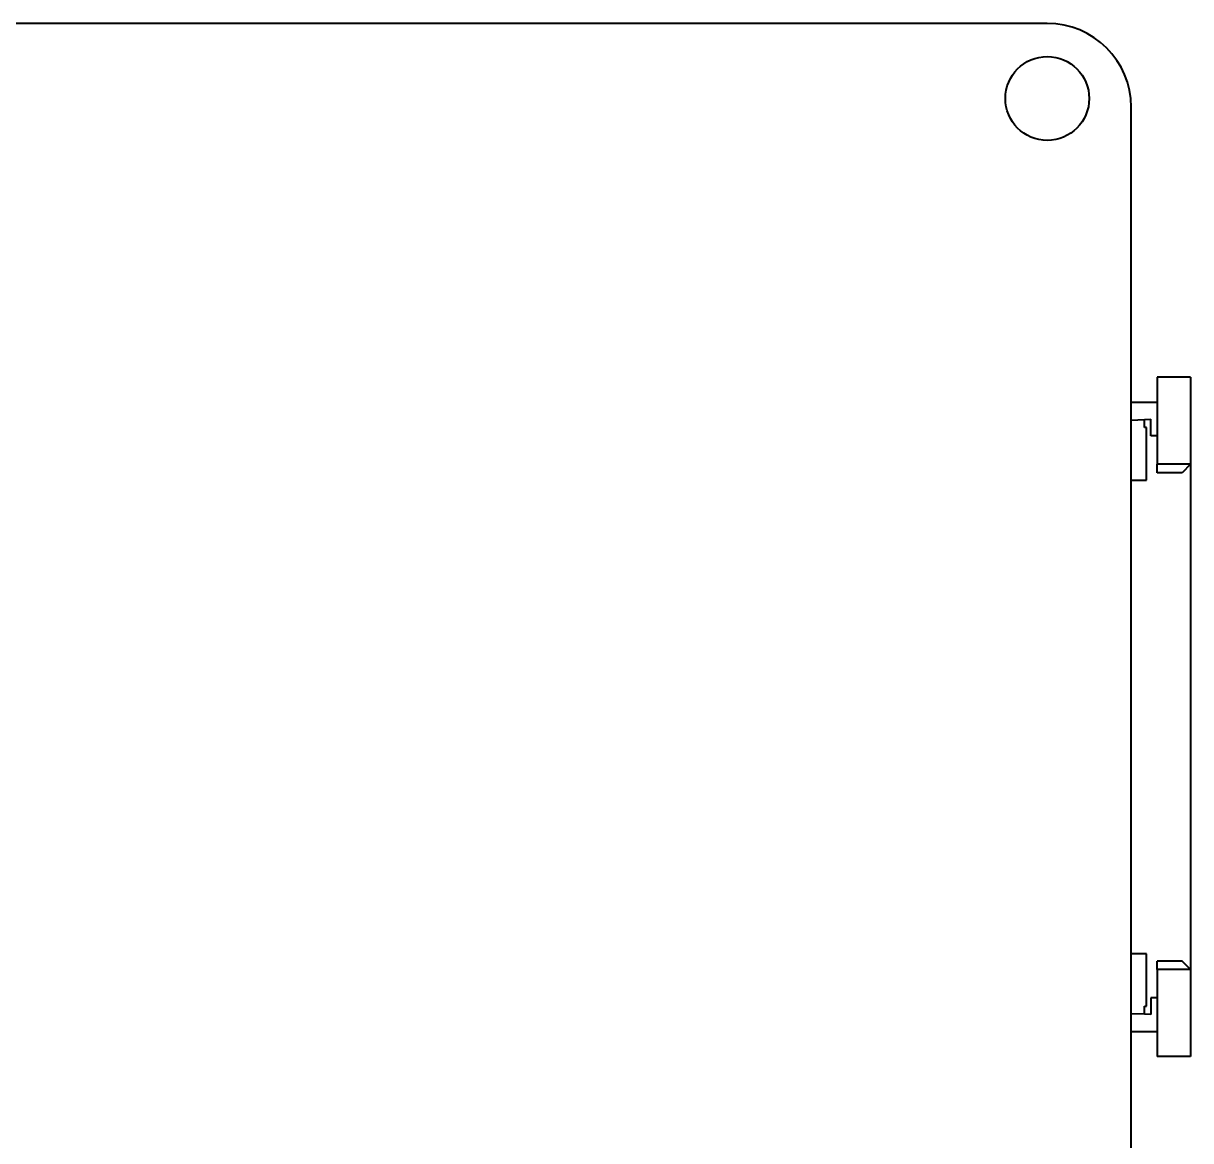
# Model space of a CAD drawing. Header units: millimetres. Extents: x 15 to 205, y 5 to 292.
# Drawn here: x 130.77 to 158.62, y 223.2 to 249.85 of the extents above; entities that cross this region are included whole.
import ezdxf

# ---------------------------------------------------------------- set-up
doc = ezdxf.new("R2010")
doc.units = ezdxf.units.MM
doc.layers.add('Geometries', color=7, linetype='Continuous')

msp = doc.modelspace()

# ---------------------------------------------------------------- linework, layer by layer
at = {"layer": 'Geometries', "linetype": 'Continuous', "lineweight": 40}
for p, q in [((155.203, 249.847), (59.203, 249.847)), ((157.203, 240.806), (157.203, 247.847)), ((157.823, 241.406), (157.823, 240.806)), ((158.623, 241.406), (157.823, 241.406)), ((158.623, 241.406), (158.623, 239.331)), ((157.823, 240.806), (157.203, 240.806)), ((157.203, 240.384), (157.203, 240.806)), ((157.823, 240.806), (157.823, 240.006)), ((157.203, 240.384), (157.523, 240.399)), ((157.203, 238.956), (157.203, 240.384)), ((157.523, 240.399), (157.673, 240.406)), ((157.523, 240.206), (157.523, 240.399)), ((157.673, 240.006), (157.673, 240.406)), ((157.573, 240.206), (157.523, 240.206)), ((157.573, 238.956), (157.573, 240.206)), ((157.823, 240.006), (157.673, 240.006)), ((157.823, 240.006), (157.823, 239.331)), ((157.823, 239.131), (157.823, 239.331)), ((158.623, 239.331), (157.823, 239.331)), ((158.623, 239.331), (158.423, 239.131)), ((158.623, 239.331), (158.623, 227.281)), ((157.203, 227.656), (157.203, 238.956)), ((157.203, 238.956), (157.573, 238.956)), ((158.423, 239.131), (157.823, 239.131)), ((157.573, 227.656), (157.203, 227.656)), ((157.203, 226.228), (157.203, 227.656)), ((157.573, 226.406), (157.573, 227.656)), ((158.423, 227.481), (157.823, 227.481)), ((157.823, 227.281), (157.823, 227.481)), ((158.623, 227.281), (157.823, 227.281)), ((157.823, 227.281), (157.823, 226.606)), ((158.623, 227.281), (158.423, 227.481)), ((158.623, 227.281), (158.623, 225.206)), ((157.673, 226.606), (157.673, 226.206)), ((157.823, 226.606), (157.673, 226.606)), ((157.823, 226.606), (157.823, 225.806)), ((157.523, 226.213), (157.203, 226.228)), ((157.203, 225.806), (157.203, 226.228)), ((157.523, 226.406), (157.573, 226.406)), ((157.523, 226.213), (157.523, 226.406)), ((157.673, 226.206), (157.523, 226.213)), ((157.203, 225.806), (157.823, 225.806)), ((157.203, 216.847), (157.203, 225.806)), ((157.823, 225.806), (157.823, 225.206)), ((158.623, 225.206), (157.823, 225.206))]:
    msp.add_line(p, q, dxfattribs=at)
msp.add_circle((155.203, 248.056), 1, dxfattribs=at)
msp.add_arc((155.203, 247.847), 2, 0, 90, dxfattribs=at)

doc.saveas('drawing.dxf')
